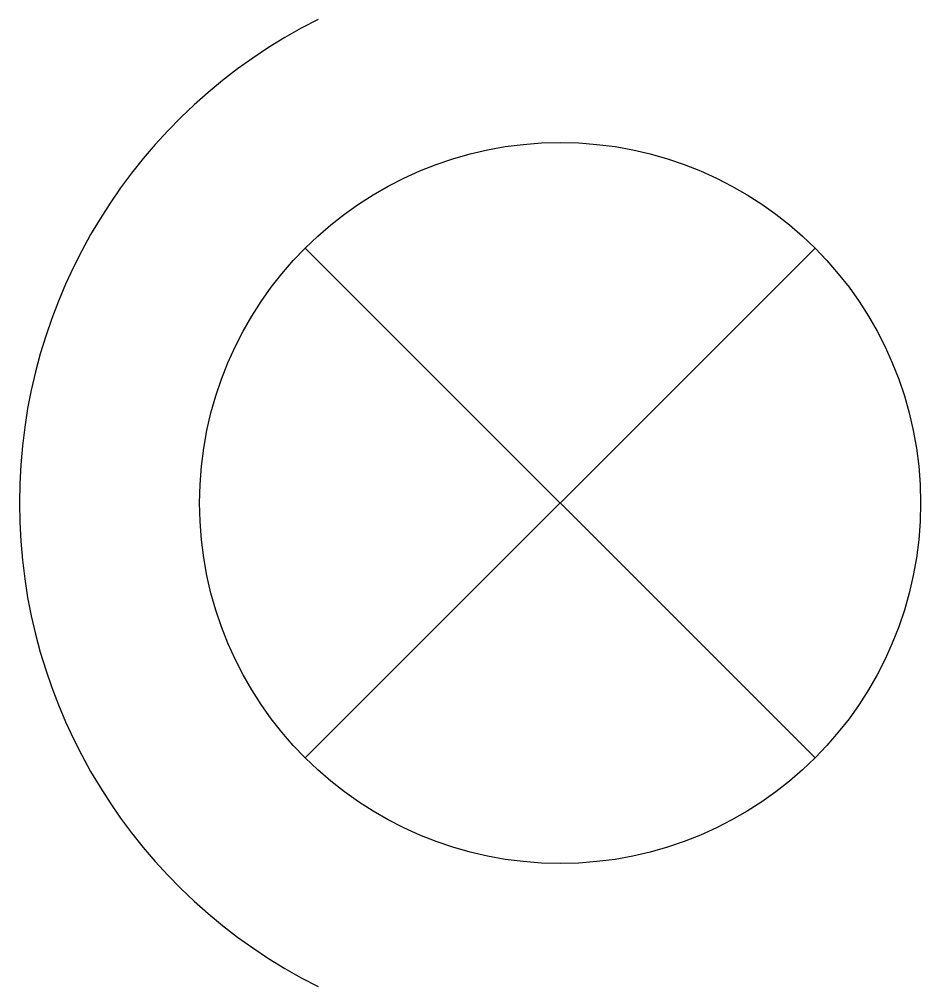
# Model space of a CAD drawing. Extents: x 445 to 470, y 376.6 to 403.4.
import ezdxf

# ---------------------------------------------------------------- set-up
doc = ezdxf.new("R2010")
doc.units = 0
doc.header["$LTSCALE"] = 20
doc.header["$MEASUREMENT"] = 0
doc.layers.get('0').update_dxf_attribs({"linetype": 'CONTINUOUS'})

msp = doc.modelspace()

# ---------------------------------------------------------------- linework, layer by layer
for p, q in [((452.929, 397.071), (467.071, 382.929)), ((452.929, 382.929), (467.071, 397.071))]:
    msp.add_line(p, q)
msp.add_circle((460, 390), 10)
msp.add_arc((460, 390), 15, 116.5651, 243.4349)

doc.saveas('drawing.dxf')
